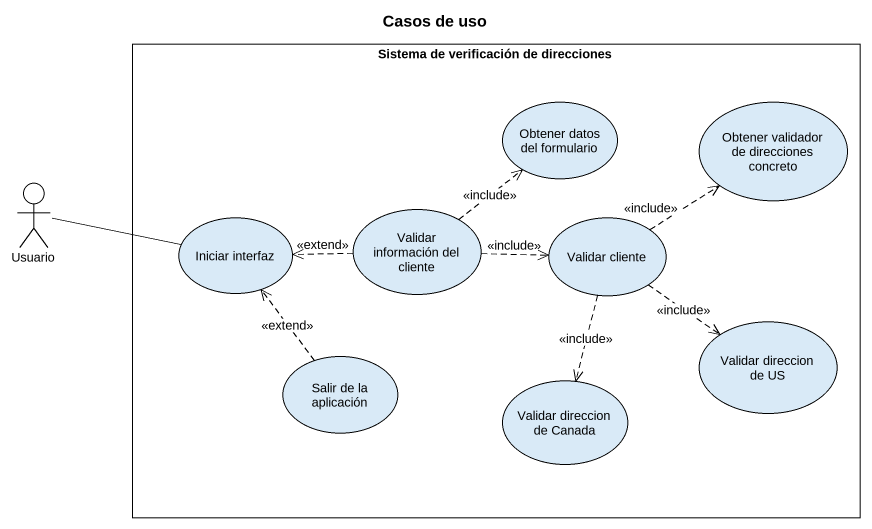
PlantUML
@startuml
title Casos de uso
rectangle "Sistema de verificación de direcciones" as Sistema_de_verificación_de {
  usecase "Obtener datos del formulario" as Obtener_datos_del_formulario
  usecase "Obtener validador de direcciones concreto" as Obtener_validador_de
  usecase "Iniciar interfaz" as Iniciar_interfaz
  usecase "Validar información del cliente" as Validar_información_del
  usecase "Validar cliente" as Validar_cliente
  usecase "Salir de la aplicación" as Salir_de_la_aplicación
  usecase "Validar direccion de US" as Validar_direccion_de_US
  usecase "Validar direccion de Canada" as Validar_direccion_de_Canada
}
actor Usuario
Usuario -right- Iniciar_interfaz
Validar_información_del .up.> Obtener_datos_del_formulario : <<include>>
Validar_información_del .left.> Iniciar_interfaz : <<extend>>
Validar_información_del .right.> Validar_cliente : <<include>>
Validar_cliente .up.> Obtener_validador_de : <<include>>
Validar_cliente ..> Validar_direccion_de_US : <<include>>
Validar_cliente ..> Validar_direccion_de_Canada : <<include>>
Salir_de_la_aplicación .up.> Iniciar_interfaz : <<extend>>
@enduml
